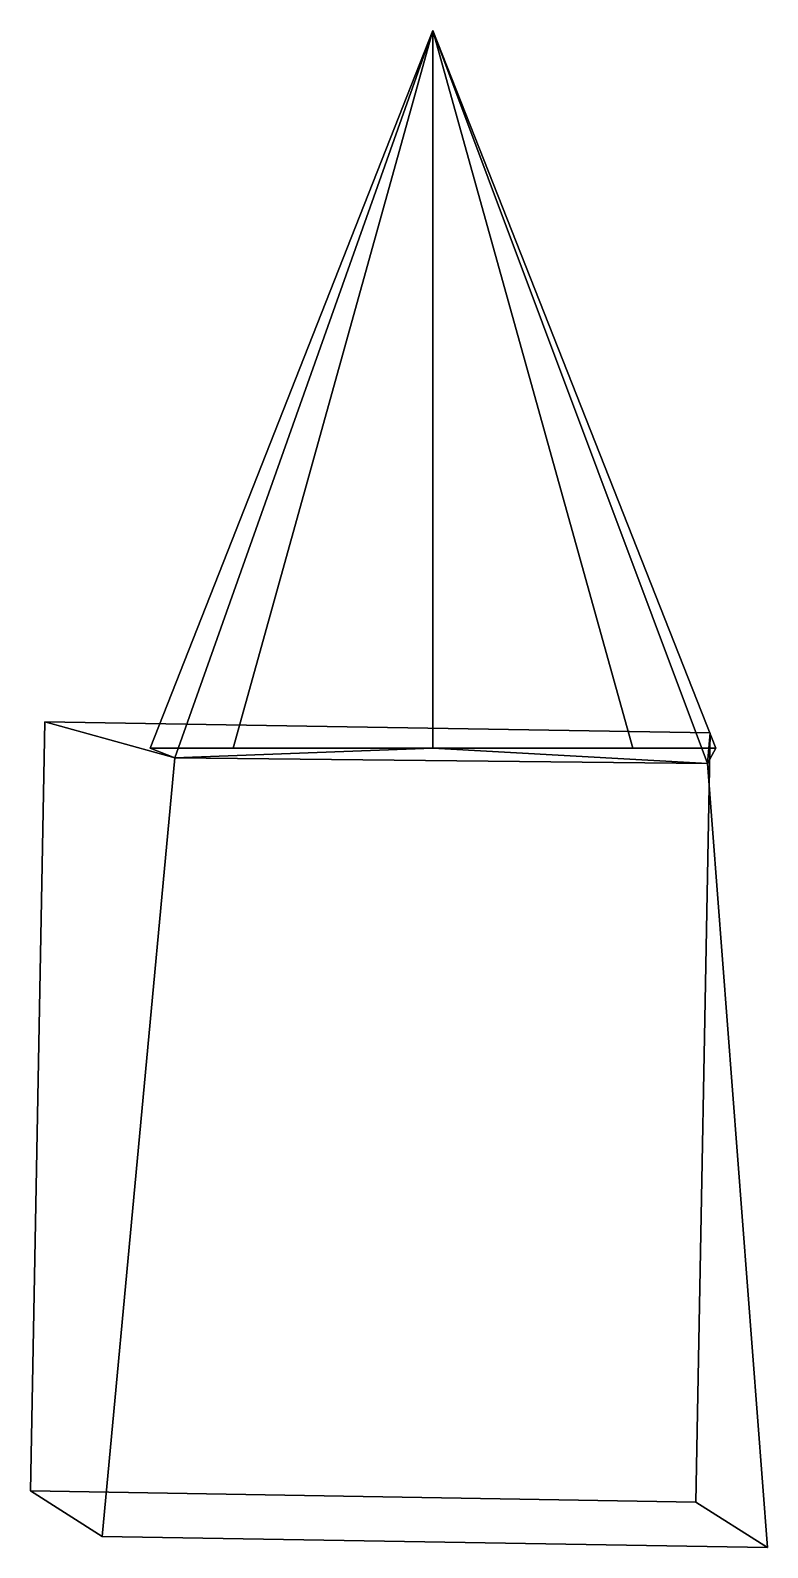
# Model space of a CAD drawing. Header units: metres. Extents: x -0.43 to 0.39, y -0.04 to 1.64.
import ezdxf

# ---------------------------------------------------------------- set-up
doc = ezdxf.new("R2010")
doc.units = ezdxf.units.M

msp = doc.modelspace()

# ---------------------------------------------------------------- linework, layer by layer
at = {"layer": 'layer1', "color": 1}
for points in [[(-0.26875, 0.83584, 1.54825), (0.01774, 1.64321, 1.90941), (-0.2959, 0.84639, 1.29749)], [(-0.2959, 0.84639, 1.29749), (0.01774, 1.64321, 1.90941), (-0.20403, 0.84639, 1.07572)], [(0.01774, 0.84639, 1.61113), (0.01774, 1.64321, 1.90941), (-0.26875, 0.83584, 1.54825)], [(-0.20403, 0.84639, 1.07572), (0.01774, 1.64321, 1.90941), (0.01774, 0.84639, 0.98386)], [(0.01774, 0.84639, 0.98386), (0.01774, 1.64321, 1.90941), (0.23951, 0.84639, 1.07572)], [(0.23951, 0.84639, 1.07572), (0.01774, 1.64321, 1.90941), (0.33138, 0.84639, 1.29749)], [(0.33138, 0.84639, 1.29749), (0.01774, 1.64321, 1.90941), (0.3222, 0.82957, 1.52917)], [(0.3222, 0.82957, 1.52917), (0.01774, 1.64321, 1.90941), (0.01774, 0.84639, 1.61113)], [(-0.26875, 0.83584, 1.54825), (-0.41304, 0.87588, 0.02081), (-0.42892, 0.02231, -0.00612), (-0.34934, -0.02829, 1.5503)], [(-0.41304, 0.87588, 0.02081), (0.32532, 0.86335, -0.01735), (0.30945, 0.00978, -0.04428), (-0.42892, 0.02231, -0.00612)], [(0.32532, 0.86335, -0.01735), (-0.41304, 0.87588, 0.02081), (-0.26875, 0.83584, 1.54825), (0.3222, 0.82957, 1.52917)], [(0.32532, 0.86335, -0.01735), (0.3222, 0.82957, 1.52917), (0.38902, -0.04082, 1.51214), (0.30945, 0.00978, -0.04428)], [(0.01774, 0.84639, 1.29749), (-0.26875, 0.83584, 1.54825), (-0.2959, 0.84639, 1.29749)], [(0.01774, 0.84639, 1.29749), (-0.2959, 0.84639, 1.29749), (-0.20403, 0.84639, 1.07572)], [(0.01774, 0.84639, 1.29749), (0.01774, 0.84639, 1.61113), (-0.26875, 0.83584, 1.54825)], [(0.01774, 0.84639, 1.29749), (-0.20403, 0.84639, 1.07572), (0.01774, 0.84639, 0.98386)], [(0.01774, 0.84639, 1.29749), (0.01774, 0.84639, 0.98386), (0.23951, 0.84639, 1.07572)], [(0.01774, 0.84639, 1.29749), (0.23951, 0.84639, 1.07572), (0.33138, 0.84639, 1.29749)], [(0.01774, 0.84639, 1.29749), (0.33138, 0.84639, 1.29749), (0.3222, 0.82957, 1.52917)], [(0.01774, 0.84639, 1.29749), (0.3222, 0.82957, 1.52917), (0.01774, 0.84639, 1.61113)], [(0.3222, 0.82957, 1.52917), (-0.26875, 0.83584, 1.54825), (-0.34934, -0.02829, 1.5503), (0.38902, -0.04082, 1.51214)], [(0.38902, -0.04082, 1.51214), (-0.34934, -0.02829, 1.5503), (-0.42892, 0.02231, -0.00612), (0.30945, 0.00978, -0.04428)]]:
    msp.add_3dface(points, dxfattribs=at)

doc.saveas('drawing.dxf')
